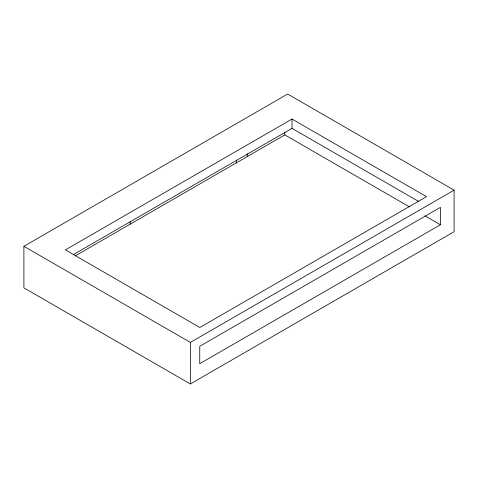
<?xml version="1.0" encoding="UTF-8"?>
<svg xmlns="http://www.w3.org/2000/svg" width="478" height="478" viewBox="0 0 478 478"><rect width="100%" height="100%" fill="white"/><g stroke="black" fill="none" stroke-linecap="round" stroke-linejoin="round"><path stroke-width="0.72" d="M23.9 246.307L287.648 94.035L454.1 190.136L454.1 231.693L190.352 383.965L23.9 287.864L23.9 246.307L190.352 342.409L454.1 190.136M292.028 119.046L65.384 249.892L199.81 327.502L426.448 196.655L292.028 119.046L292.028 128.367L418.692 201.495M73.277 254.625L292.028 128.367M75.171 255.927L284.798 134.898L409.419 206.849M440.411 224.744L199.75 363.686L199.75 346.305L440.411 207.362L440.411 224.744L424.912 215.793M284.798 131.994L284.798 134.898M247.216 153.695L247.216 156.599M236.377 160.058L236.377 162.992M190.352 342.409L190.352 383.965M130.136 221.29L130.136 224.194"/></g></svg>
